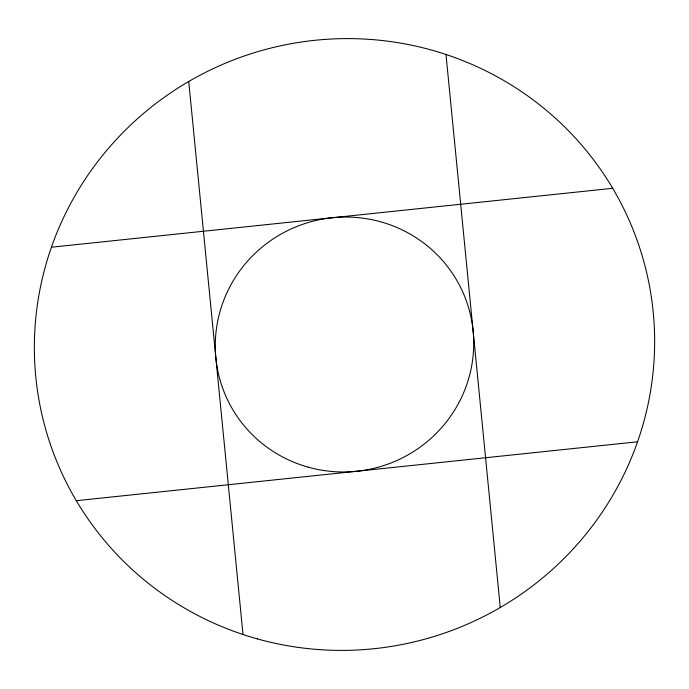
<?xml version="1.0" encoding="UTF-8"?>
<svg xmlns="http://www.w3.org/2000/svg" width="689" height="689" viewBox="0 0 689 689"><rect width="100%" height="100%" fill="white"/><g stroke="black" fill="none" stroke-linecap="round" stroke-linejoin="round"><path stroke-width="1.03" d="M51.425 247.213L612.693 188.304M76.307 500.696L637.575 441.787M445.99 54.483L500.266 607.509M188.734 81.491L243.01 634.517M308.241 467.176A129.429 127.258 -17.6 0 0 470.053 313.099A129.429 127.258 -17.6 0 0 255.214 253.225A129.429 127.258 -17.6 0 0 308.241 467.176M257.479 638.927A310.618 305.416 -17.6 0 0 645.817 269.141A310.618 305.416 -17.6 0 0 130.204 125.432A310.618 305.416 -17.6 0 0 257.479 638.927"/></g></svg>
